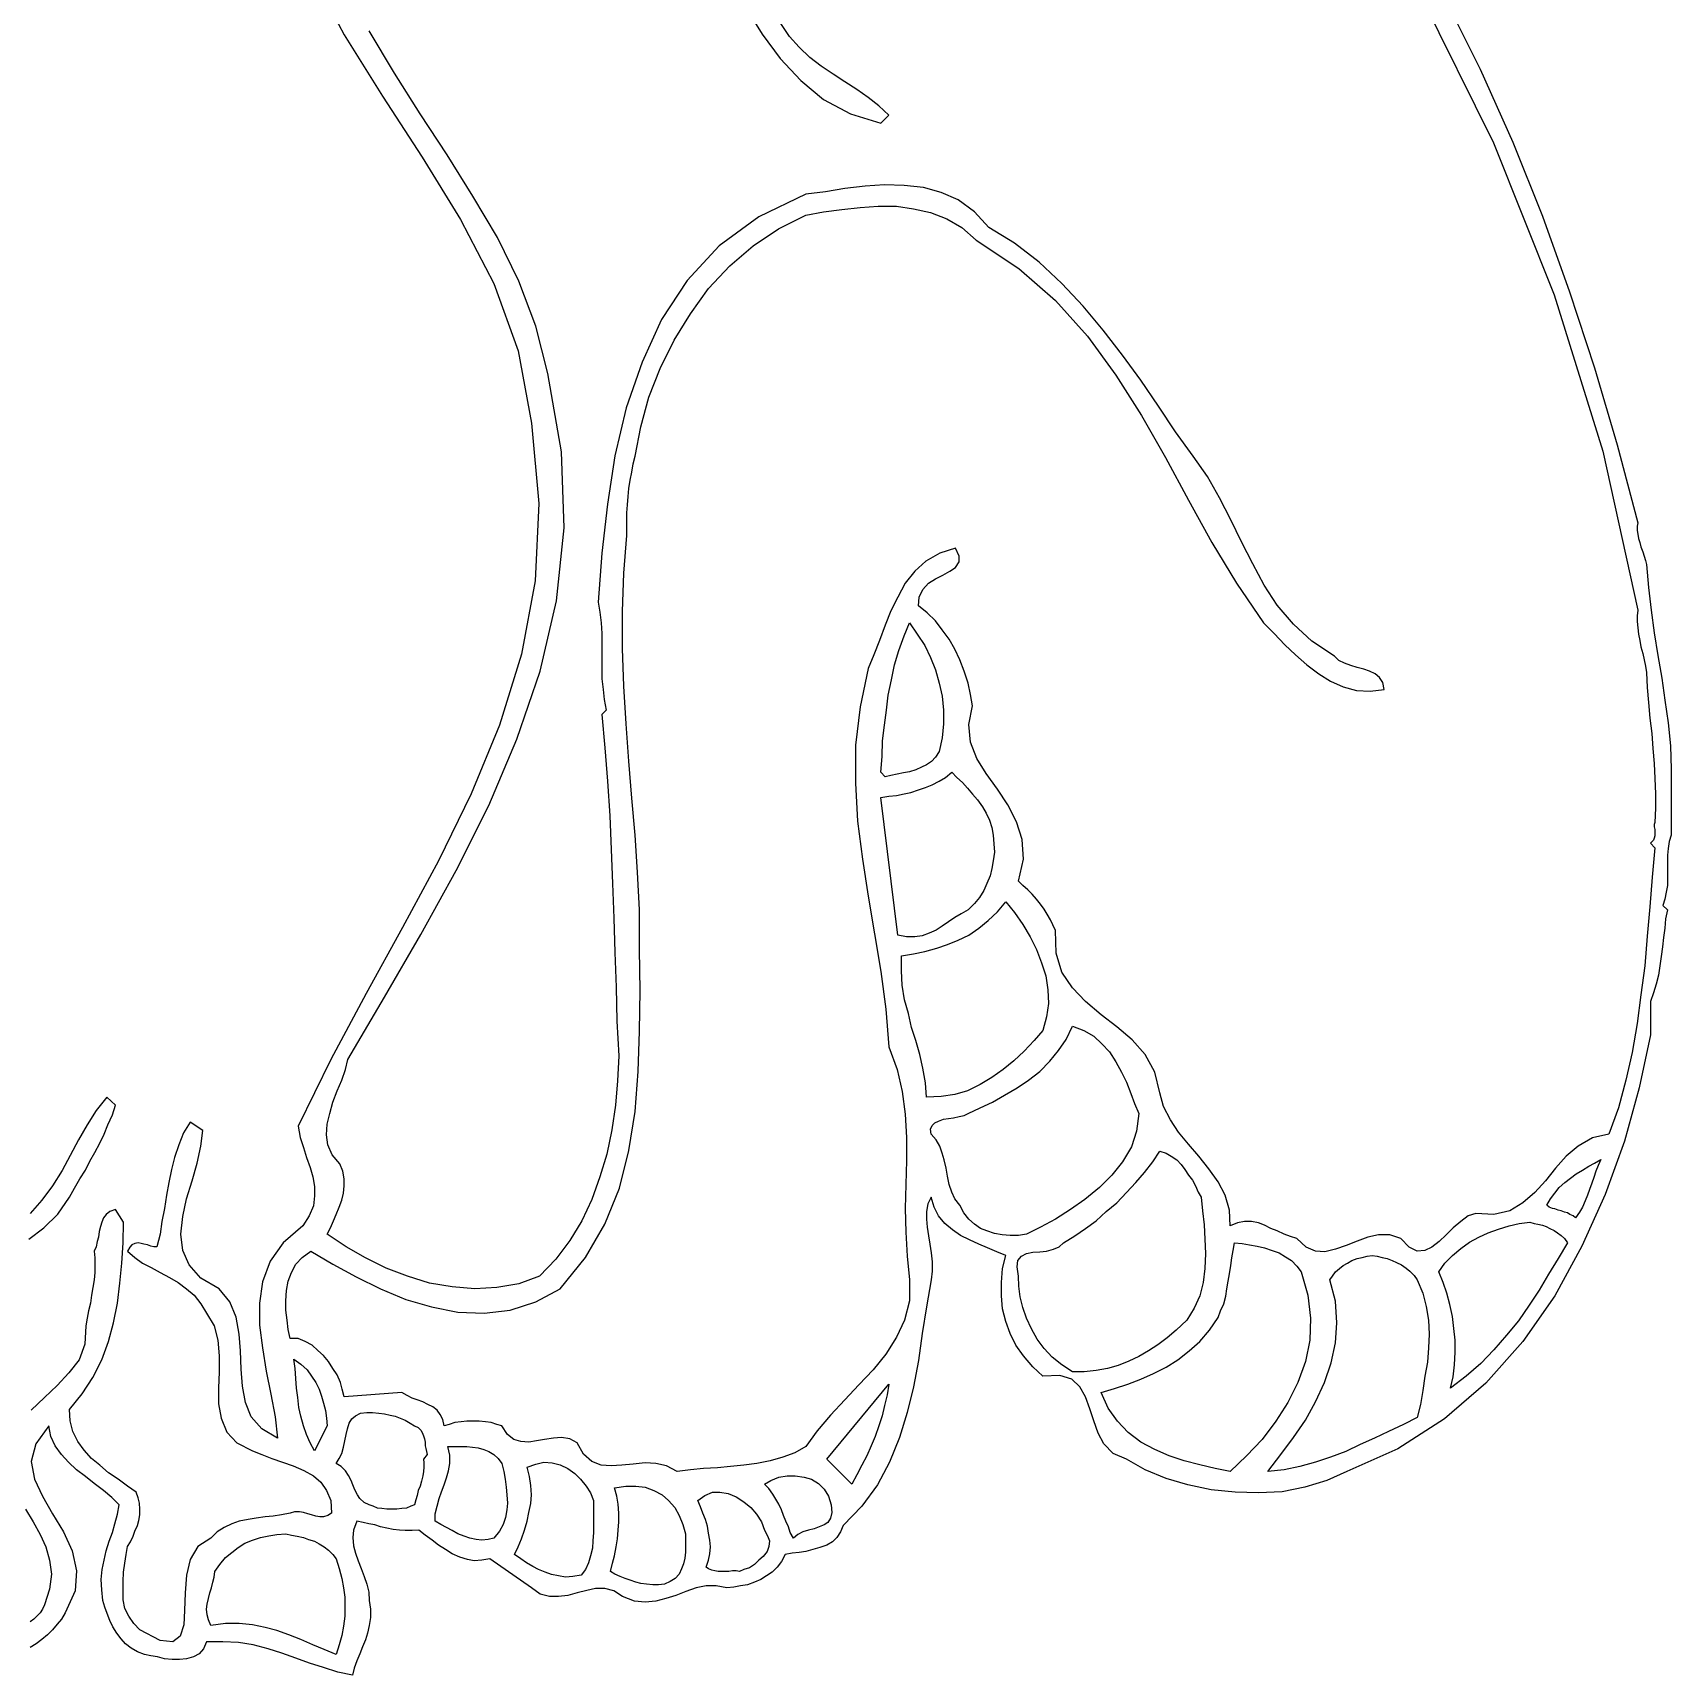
# Model space of a CAD drawing. Extents: x 0.02 to 7.37, y 0.03 to 7.65.
# Drawn here: x 4.762 to 7.37, y 0.139 to 2.753 of the extents above; entities that cross this region are included whole.
import ezdxf

# ---------------------------------------------------------------- set-up
doc = ezdxf.new("R2010")
doc.units = 0
doc.layers.add('1', color=7, linetype='Continuous')

msp = doc.modelspace()

# ---------------------------------------------------------------- linework, layer by layer
msp.add_lwpolyline([(7.009, 2.809), (7.066, 2.695), (7.118, 2.579), (7.165, 2.461), (7.208, 2.341), (7.248, 2.22), (7.284, 2.097), (7.317, 1.973), (7.316, 1.968), (7.316, 1.961), (7.317, 1.955), (7.318, 1.948), (7.32, 1.942), (7.322, 1.935), (7.325, 1.927), (7.327, 1.92), (7.329, 1.913), (7.331, 1.907), (7.334, 1.87), (7.338, 1.834), (7.343, 1.798), (7.349, 1.762), (7.355, 1.726), (7.36, 1.691), (7.365, 1.655), (7.369, 1.618), (7.37, 1.581), (7.37, 1.543), (7.37, 1.538), (7.37, 1.532), (7.37, 1.525), (7.37, 1.517), (7.37, 1.509), (7.37, 1.502), (7.37, 1.494), (7.37, 1.487), (7.37, 1.481), (7.37, 1.476), (7.367, 1.466), (7.365, 1.455), (7.364, 1.444), (7.364, 1.432), (7.364, 1.42), (7.364, 1.408), (7.364, 1.396), (7.362, 1.385), (7.36, 1.374), (7.357, 1.364), (7.364, 1.357), (7.361, 1.343), (7.36, 1.328), (7.358, 1.313), (7.356, 1.298), (7.354, 1.283), (7.352, 1.268), (7.35, 1.253), (7.346, 1.239), (7.342, 1.225), (7.337, 1.211), (7.337, 1.208), (7.337, 1.203), (7.337, 1.198), (7.337, 1.192), (7.337, 1.185), (7.337, 1.178), (7.337, 1.172), (7.337, 1.167), (7.337, 1.162), (7.337, 1.158), (7.319, 1.074), (7.296, 0.989), (7.265, 0.904), (7.228, 0.822), (7.185, 0.743), (7.134, 0.67), (7.075, 0.604), (7.009, 0.547), (6.935, 0.499), (6.854, 0.463), (6.822, 0.449), (6.787, 0.438), (6.751, 0.431), (6.713, 0.429), (6.676, 0.43), (6.638, 0.434), (6.601, 0.442), (6.566, 0.452), (6.533, 0.466), (6.503, 0.483), (6.482, 0.492), (6.467, 0.507), (6.458, 0.524), (6.451, 0.544), (6.445, 0.563), (6.438, 0.582), (6.429, 0.598), (6.416, 0.61), (6.397, 0.616), (6.37, 0.615), (6.354, 0.63), (6.339, 0.647), (6.327, 0.664), (6.318, 0.683), (6.311, 0.702), (6.306, 0.722), (6.304, 0.743), (6.304, 0.764), (6.306, 0.786), (6.311, 0.807), (6.297, 0.813), (6.282, 0.819), (6.268, 0.825), (6.253, 0.832), (6.239, 0.839), (6.226, 0.848), (6.214, 0.858), (6.204, 0.87), (6.197, 0.884), (6.192, 0.9), (6.187, 0.889), (6.185, 0.877), (6.185, 0.865), (6.186, 0.852), (6.188, 0.838), (6.19, 0.825), (6.192, 0.811), (6.194, 0.797), (6.194, 0.782), (6.192, 0.768), (6.185, 0.725), (6.178, 0.683), (6.172, 0.64), (6.164, 0.598), (6.154, 0.557), (6.142, 0.517), (6.126, 0.478), (6.107, 0.442), (6.082, 0.408), (6.052, 0.377), (6.048, 0.367), (6.042, 0.358), (6.035, 0.351), (6.026, 0.346), (6.015, 0.342), (6.004, 0.339), (5.993, 0.336), (5.982, 0.334), (5.971, 0.333), (5.96, 0.331), (5.954, 0.32), (5.947, 0.311), (5.939, 0.303), (5.93, 0.297), (5.921, 0.291), (5.911, 0.287), (5.9, 0.283), (5.889, 0.281), (5.878, 0.279), (5.867, 0.278), (5.85, 0.281), (5.834, 0.281), (5.818, 0.278), (5.802, 0.272), (5.786, 0.266), (5.77, 0.261), (5.754, 0.257), (5.737, 0.255), (5.72, 0.257), (5.701, 0.264), (5.687, 0.273), (5.673, 0.277), (5.658, 0.277), (5.644, 0.274), (5.629, 0.27), (5.614, 0.266), (5.599, 0.264), (5.585, 0.264), (5.57, 0.268), (5.556, 0.278), (5.49, 0.324), (5.477, 0.322), (5.465, 0.321), (5.454, 0.323), (5.442, 0.327), (5.43, 0.332), (5.419, 0.339), (5.408, 0.346), (5.398, 0.354), (5.387, 0.362), (5.377, 0.37), (5.366, 0.369), (5.355, 0.369), (5.346, 0.37), (5.336, 0.371), (5.326, 0.373), (5.316, 0.375), (5.307, 0.378), (5.297, 0.38), (5.288, 0.382), (5.278, 0.384), (5.273, 0.37), (5.272, 0.358), (5.273, 0.345), (5.276, 0.333), (5.28, 0.321), (5.285, 0.309), (5.29, 0.296), (5.294, 0.284), (5.297, 0.271), (5.298, 0.258), (5.3, 0.244), (5.3, 0.231), (5.298, 0.218), (5.295, 0.206), (5.292, 0.195), (5.287, 0.184), (5.283, 0.173), (5.278, 0.162), (5.274, 0.15), (5.271, 0.139), (5.248, 0.144), (5.225, 0.151), (5.203, 0.158), (5.181, 0.166), (5.159, 0.174), (5.137, 0.181), (5.113, 0.187), (5.09, 0.191), (5.065, 0.192), (5.039, 0.192), (5.034, 0.181), (5.027, 0.173), (5.018, 0.168), (5.007, 0.165), (4.996, 0.164), (4.984, 0.164), (4.972, 0.165), (4.961, 0.168), (4.95, 0.17), (4.94, 0.172), (4.929, 0.176), (4.919, 0.182), (4.91, 0.189), (4.903, 0.197), (4.896, 0.206), (4.89, 0.216), (4.885, 0.226), (4.881, 0.237), (4.877, 0.247), (4.874, 0.258), (4.872, 0.275), (4.871, 0.291), (4.873, 0.307), (4.876, 0.322), (4.879, 0.337), (4.884, 0.352), (4.889, 0.366), (4.893, 0.38), (4.897, 0.395), (4.9, 0.41), (4.888, 0.422), (4.875, 0.433), (4.86, 0.444), (4.846, 0.455), (4.832, 0.466), (4.819, 0.478), (4.808, 0.49), (4.798, 0.504), (4.791, 0.519), (4.788, 0.536), (4.767, 0.507), (4.76, 0.479), (4.765, 0.451), (4.778, 0.424), (4.794, 0.396), (4.811, 0.367), (4.825, 0.337), (4.832, 0.305), (4.83, 0.273), (4.814, 0.238), (4.808, 0.228), (4.801, 0.22), (4.794, 0.211), (4.786, 0.203), (4.777, 0.196), (4.768, 0.189), (4.758, 0.183)])
at = {"layer": '1'}
for points in [[(5.204, 2.852), (5.258, 2.75), (5.319, 2.652), (5.382, 2.555), (5.443, 2.456), (5.496, 2.354), (5.535, 2.247), (5.556, 2.132), (5.568, 2.004), (5.562, 1.881), (5.54, 1.764), (5.505, 1.651), (5.46, 1.542), (5.408, 1.435), (5.351, 1.329), (5.293, 1.224), (5.237, 1.119), (5.185, 1.013), (5.188, 0.995), (5.193, 0.979), (5.198, 0.963), (5.204, 0.947), (5.208, 0.932), (5.211, 0.917), (5.211, 0.902), (5.209, 0.886), (5.202, 0.87), (5.192, 0.854), (5.161, 0.827), (5.14, 0.798), (5.128, 0.765), (5.123, 0.731), (5.123, 0.696), (5.128, 0.66), (5.134, 0.623), (5.141, 0.586), (5.148, 0.55), (5.152, 0.516), (5.127, 0.531), (5.11, 0.55), (5.101, 0.573), (5.096, 0.599), (5.094, 0.626), (5.093, 0.655), (5.091, 0.682), (5.086, 0.709), (5.076, 0.733), (5.059, 0.754), (5.03, 0.771), (5.011, 0.792), (5.001, 0.815), (4.998, 0.841), (5.001, 0.869), (5.007, 0.897), (5.016, 0.926), (5.024, 0.954), (5.03, 0.981), (5.033, 1.006), (5.013, 1.019), (5.002, 1.002), (4.995, 0.983), (4.988, 0.963), (4.983, 0.944), (4.979, 0.923), (4.975, 0.903), (4.972, 0.882), (4.968, 0.861), (4.965, 0.841), (4.96, 0.821), (4.955, 0.821), (4.95, 0.822), (4.945, 0.824), (4.939, 0.825), (4.935, 0.826), (4.93, 0.827), (4.925, 0.826), (4.92, 0.824), (4.917, 0.82), (4.913, 0.814), (4.925, 0.804), (4.937, 0.795), (4.951, 0.788), (4.965, 0.78), (4.98, 0.772), (4.994, 0.764), (5.007, 0.754), (5.019, 0.744), (5.03, 0.73), (5.039, 0.715), (5.051, 0.695), (5.057, 0.672), (5.059, 0.647), (5.059, 0.622), (5.058, 0.596), (5.058, 0.571), (5.062, 0.548), (5.071, 0.526), (5.087, 0.509), (5.112, 0.496), (5.127, 0.49), (5.143, 0.484), (5.16, 0.478), (5.177, 0.472), (5.194, 0.465), (5.209, 0.456), (5.221, 0.446), (5.23, 0.433), (5.237, 0.417), (5.238, 0.397), (5.232, 0.393), (5.225, 0.391), (5.219, 0.391), (5.213, 0.392), (5.206, 0.394), (5.2, 0.396), (5.193, 0.398), (5.187, 0.399), (5.179, 0.399), (5.172, 0.397), (5.158, 0.394), (5.145, 0.392), (5.132, 0.391), (5.118, 0.389), (5.105, 0.387), (5.091, 0.384), (5.079, 0.38), (5.067, 0.374), (5.056, 0.367), (5.046, 0.357), (5.025, 0.344), (5.013, 0.323), (5.007, 0.298), (5.005, 0.27), (5.004, 0.242), (5.003, 0.219), (4.997, 0.201), (4.985, 0.192), (4.965, 0.194), (4.933, 0.211), (4.923, 0.221), (4.915, 0.233), (4.909, 0.245), (4.906, 0.259), (4.906, 0.273), (4.906, 0.288), (4.907, 0.303), (4.909, 0.317), (4.911, 0.331), (4.913, 0.344), (4.918, 0.351), (4.922, 0.36), (4.925, 0.368), (4.929, 0.377), (4.931, 0.385), (4.933, 0.394), (4.933, 0.403), (4.932, 0.413), (4.93, 0.421), (4.927, 0.43), (4.913, 0.44), (4.898, 0.451), (4.883, 0.461), (4.869, 0.473), (4.856, 0.484), (4.844, 0.497), (4.834, 0.511), (4.826, 0.527), (4.822, 0.544), (4.821, 0.562), (4.841, 0.587), (4.858, 0.613), (4.872, 0.641), (4.883, 0.67), (4.891, 0.7), (4.897, 0.731), (4.901, 0.763), (4.904, 0.795), (4.906, 0.827), (4.907, 0.86), (4.894, 0.88), (4.885, 0.877), (4.879, 0.872), (4.875, 0.867), (4.872, 0.86), (4.87, 0.853), (4.868, 0.845), (4.867, 0.836), (4.865, 0.829), (4.863, 0.821), (4.86, 0.814), (4.861, 0.803), (4.861, 0.792), (4.861, 0.78), (4.86, 0.768), (4.858, 0.756), (4.856, 0.744), (4.854, 0.731), (4.851, 0.719), (4.849, 0.707), (4.847, 0.695), (4.845, 0.666), (4.836, 0.641), (4.82, 0.62), (4.801, 0.6), (4.781, 0.581), (4.76, 0.561)], [(6.971, 2.813), (7.087, 2.578), (7.184, 2.336), (7.261, 2.087), (7.317, 1.834), (7.316, 1.825), (7.316, 1.816), (7.317, 1.806), (7.318, 1.796), (7.32, 1.786), (7.322, 1.776), (7.325, 1.765), (7.327, 1.755), (7.329, 1.745), (7.331, 1.735), (7.332, 1.711), (7.334, 1.687), (7.336, 1.662), (7.339, 1.638), (7.341, 1.614), (7.343, 1.59), (7.344, 1.566), (7.345, 1.542), (7.345, 1.519), (7.344, 1.496), (7.343, 1.493), (7.343, 1.489), (7.344, 1.485), (7.344, 1.482), (7.344, 1.478), (7.344, 1.475), (7.343, 1.471), (7.342, 1.468), (7.34, 1.466), (7.337, 1.463), (7.344, 1.456), (7.34, 1.409), (7.336, 1.362), (7.332, 1.315), (7.328, 1.268), (7.322, 1.222), (7.316, 1.176), (7.308, 1.13), (7.298, 1.086), (7.286, 1.042), (7.271, 1), (7.245, 0.994), (7.222, 0.981), (7.203, 0.965), (7.186, 0.946), (7.17, 0.926), (7.153, 0.907), (7.134, 0.891), (7.113, 0.878), (7.088, 0.872), (7.059, 0.874), (7.047, 0.87), (7.035, 0.861), (7.023, 0.851), (7.012, 0.84), (7.001, 0.829), (6.989, 0.82), (6.978, 0.815), (6.966, 0.814), (6.953, 0.82), (6.94, 0.834), (6.922, 0.84), (6.904, 0.84), (6.887, 0.836), (6.87, 0.83), (6.853, 0.823), (6.836, 0.817), (6.819, 0.813), (6.804, 0.814), (6.789, 0.82), (6.774, 0.834), (6.764, 0.837), (6.754, 0.841), (6.743, 0.846), (6.733, 0.85), (6.723, 0.855), (6.713, 0.859), (6.702, 0.861), (6.691, 0.861), (6.68, 0.859), (6.668, 0.854), (6.667, 0.879), (6.66, 0.903), (6.649, 0.924), (6.634, 0.945), (6.618, 0.965), (6.602, 0.984), (6.586, 1.003), (6.573, 1.023), (6.562, 1.044), (6.556, 1.066), (6.548, 1.099), (6.533, 1.127), (6.512, 1.15), (6.488, 1.171), (6.463, 1.19), (6.438, 1.211), (6.417, 1.233), (6.4, 1.258), (6.391, 1.288), (6.39, 1.324), (6.386, 1.333), (6.382, 1.341), (6.377, 1.35), (6.372, 1.358), (6.366, 1.366), (6.36, 1.374), (6.353, 1.382), (6.346, 1.389), (6.338, 1.396), (6.331, 1.403), (6.339, 1.438), (6.337, 1.469), (6.328, 1.497), (6.314, 1.524), (6.298, 1.549), (6.28, 1.574), (6.265, 1.598), (6.255, 1.624), (6.252, 1.652), (6.258, 1.682), (6.255, 1.7), (6.251, 1.718), (6.245, 1.737), (6.238, 1.755), (6.23, 1.772), (6.221, 1.788), (6.21, 1.803), (6.199, 1.817), (6.186, 1.83), (6.172, 1.841), (6.173, 1.855), (6.179, 1.867), (6.188, 1.877), (6.199, 1.884), (6.211, 1.89), (6.222, 1.896), (6.231, 1.902), (6.237, 1.911), (6.237, 1.92), (6.231, 1.933), (6.206, 1.925), (6.184, 1.912), (6.166, 1.896), (6.151, 1.877), (6.139, 1.855), (6.128, 1.833), (6.119, 1.81), (6.11, 1.786), (6.101, 1.763), (6.092, 1.741), (6.079, 1.68), (6.072, 1.619), (6.072, 1.559), (6.075, 1.498), (6.083, 1.438), (6.092, 1.379), (6.102, 1.319), (6.112, 1.259), (6.12, 1.199), (6.125, 1.139), (6.138, 1.103), (6.146, 1.068), (6.151, 1.032), (6.153, 0.995), (6.153, 0.958), (6.152, 0.92), (6.151, 0.882), (6.152, 0.844), (6.154, 0.806), (6.158, 0.768), (6.158, 0.735), (6.15, 0.704), (6.137, 0.677), (6.12, 0.65), (6.1, 0.625), (6.077, 0.601), (6.055, 0.577), (6.032, 0.553), (6.011, 0.528), (5.993, 0.503), (5.975, 0.493), (5.956, 0.486), (5.936, 0.48), (5.915, 0.476), (5.894, 0.473), (5.873, 0.471), (5.852, 0.469), (5.83, 0.468), (5.809, 0.466), (5.788, 0.463), (5.771, 0.472), (5.754, 0.476), (5.737, 0.477), (5.718, 0.475), (5.7, 0.473), (5.683, 0.472), (5.667, 0.473), (5.652, 0.479), (5.639, 0.491), (5.629, 0.509), (5.617, 0.515), (5.604, 0.517), (5.591, 0.516), (5.577, 0.514), (5.564, 0.512), (5.552, 0.51), (5.539, 0.511), (5.528, 0.514), (5.518, 0.522), (5.509, 0.536), (5.501, 0.538), (5.492, 0.541), (5.483, 0.542), (5.473, 0.543), (5.463, 0.543), (5.453, 0.543), (5.444, 0.542), (5.434, 0.541), (5.425, 0.538), (5.417, 0.536), (5.415, 0.546), (5.411, 0.554), (5.406, 0.561), (5.399, 0.566), (5.391, 0.57), (5.383, 0.574), (5.374, 0.577), (5.366, 0.58), (5.358, 0.584), (5.35, 0.589), (5.258, 0.582), (5.255, 0.594), (5.252, 0.605), (5.247, 0.617), (5.24, 0.627), (5.233, 0.638), (5.225, 0.648), (5.216, 0.656), (5.207, 0.664), (5.196, 0.67), (5.185, 0.675), (5.172, 0.675), (5.169, 0.689), (5.167, 0.704), (5.165, 0.72), (5.165, 0.735), (5.166, 0.751), (5.169, 0.766), (5.174, 0.78), (5.181, 0.793), (5.191, 0.804), (5.205, 0.814), (5.24, 0.793), (5.277, 0.773), (5.316, 0.754), (5.356, 0.737), (5.397, 0.725), (5.439, 0.717), (5.481, 0.715), (5.522, 0.72), (5.563, 0.733), (5.602, 0.754), (5.642, 0.804), (5.673, 0.857), (5.696, 0.914), (5.711, 0.974), (5.721, 1.036), (5.726, 1.1), (5.728, 1.164), (5.729, 1.229), (5.728, 1.294), (5.728, 1.357), (5.725, 1.417), (5.721, 1.476), (5.716, 1.535), (5.711, 1.594), (5.707, 1.653), (5.703, 1.713), (5.701, 1.773), (5.701, 1.832), (5.703, 1.893), (5.708, 1.953), (5.708, 1.964), (5.708, 1.976), (5.708, 1.989), (5.709, 2.002), (5.71, 2.015), (5.711, 2.028), (5.713, 2.041), (5.716, 2.054), (5.718, 2.067), (5.721, 2.079), (5.73, 2.126), (5.743, 2.173), (5.761, 2.219), (5.783, 2.264), (5.809, 2.306), (5.838, 2.346), (5.872, 2.382), (5.909, 2.414), (5.949, 2.441), (5.993, 2.463), (6.021, 2.468), (6.05, 2.472), (6.079, 2.475), (6.108, 2.477), (6.137, 2.477), (6.164, 2.473), (6.191, 2.467), (6.217, 2.457), (6.241, 2.443), (6.264, 2.423), (6.332, 2.378), (6.39, 2.327), (6.441, 2.27), (6.486, 2.208), (6.527, 2.144), (6.565, 2.077), (6.602, 2.009), (6.639, 1.942), (6.678, 1.877), (6.721, 1.814), (6.738, 1.797), (6.755, 1.779), (6.772, 1.763), (6.79, 1.747), (6.809, 1.733), (6.828, 1.721), (6.848, 1.712), (6.869, 1.706), (6.891, 1.705), (6.913, 1.708), (6.911, 1.719), (6.906, 1.727), (6.899, 1.733), (6.89, 1.737), (6.881, 1.74), (6.87, 1.743), (6.86, 1.746), (6.85, 1.75), (6.841, 1.754), (6.834, 1.761), (6.798, 1.785), (6.769, 1.812), (6.743, 1.842), (6.722, 1.874), (6.704, 1.908), (6.686, 1.943), (6.669, 1.978), (6.651, 2.013), (6.632, 2.047), (6.609, 2.079), (6.581, 2.118), (6.554, 2.159), (6.526, 2.2), (6.497, 2.24), (6.466, 2.28), (6.434, 2.318), (6.4, 2.354), (6.364, 2.388), (6.325, 2.418), (6.284, 2.443), (6.261, 2.468), (6.235, 2.487), (6.208, 2.499), (6.18, 2.507), (6.149, 2.51), (6.118, 2.511), (6.087, 2.509), (6.055, 2.505), (6.024, 2.5), (5.993, 2.496), (5.918, 2.46), (5.855, 2.414), (5.804, 2.359), (5.763, 2.297), (5.732, 2.229), (5.707, 2.156), (5.689, 2.08), (5.677, 2.003), (5.668, 1.925), (5.662, 1.847), (5.665, 1.831), (5.667, 1.814), (5.668, 1.797), (5.668, 1.779), (5.668, 1.761), (5.668, 1.743), (5.668, 1.725), (5.67, 1.708), (5.672, 1.692), (5.675, 1.675), (5.668, 1.668), (5.673, 1.615), (5.677, 1.562), (5.681, 1.507), (5.683, 1.453), (5.685, 1.399), (5.687, 1.344), (5.689, 1.289), (5.691, 1.234), (5.692, 1.18), (5.695, 1.125), (5.693, 1.085), (5.69, 1.046), (5.684, 1.007), (5.676, 0.968), (5.665, 0.932), (5.652, 0.896), (5.636, 0.862), (5.617, 0.831), (5.595, 0.801), (5.569, 0.774), (5.536, 0.762), (5.501, 0.756), (5.466, 0.754), (5.43, 0.757), (5.394, 0.763), (5.359, 0.774), (5.325, 0.787), (5.292, 0.803), (5.261, 0.821), (5.231, 0.841), (5.236, 0.851), (5.241, 0.862), (5.245, 0.872), (5.25, 0.884), (5.254, 0.895), (5.257, 0.906), (5.258, 0.918), (5.258, 0.929), (5.256, 0.941), (5.251, 0.953), (5.239, 0.967), (5.232, 0.983), (5.23, 0.999), (5.231, 1.016), (5.235, 1.033), (5.24, 1.051), (5.247, 1.069), (5.254, 1.086), (5.26, 1.103), (5.264, 1.119), (5.322, 1.218), (5.38, 1.318), (5.436, 1.42), (5.488, 1.523), (5.533, 1.629), (5.57, 1.737), (5.596, 1.849), (5.608, 1.965), (5.604, 2.086), (5.582, 2.211), (5.563, 2.286), (5.536, 2.358), (5.502, 2.427), (5.463, 2.493), (5.422, 2.559), (5.379, 2.624), (5.338, 2.689), (5.298, 2.756)], [(5.897, 2.793), (5.923, 2.751), (5.952, 2.712), (5.985, 2.677), (6.021, 2.647), (6.064, 2.624), (6.112, 2.609), (6.125, 2.622), (6.109, 2.637), (6.092, 2.65), (6.074, 2.663), (6.055, 2.675), (6.036, 2.687), (6.017, 2.7), (5.999, 2.714), (5.982, 2.73), (5.967, 2.747), (5.953, 2.768)], [(6.205, 1.609), (6.199, 1.6), (6.193, 1.593), (6.185, 1.588), (6.177, 1.584), (6.168, 1.58), (6.158, 1.577), (6.148, 1.575), (6.138, 1.573), (6.128, 1.571), (6.119, 1.569), (6.112, 1.576), (6.114, 1.601), (6.115, 1.626), (6.118, 1.651), (6.121, 1.675), (6.124, 1.699), (6.129, 1.723), (6.134, 1.747), (6.141, 1.77), (6.149, 1.793), (6.158, 1.814), (6.17, 1.796), (6.182, 1.778), (6.191, 1.759), (6.199, 1.739), (6.205, 1.718), (6.21, 1.697), (6.212, 1.675), (6.212, 1.653), (6.21, 1.631), (6.205, 1.609)], [(6.291, 1.476), (6.292, 1.462), (6.293, 1.449), (6.291, 1.435), (6.289, 1.423), (6.286, 1.411), (6.281, 1.399), (6.276, 1.388), (6.269, 1.377), (6.261, 1.367), (6.251, 1.357), (6.24, 1.351), (6.23, 1.345), (6.22, 1.338), (6.21, 1.331), (6.2, 1.325), (6.189, 1.32), (6.178, 1.316), (6.166, 1.314), (6.153, 1.314), (6.139, 1.317), (6.112, 1.536), (6.125, 1.538), (6.137, 1.539), (6.149, 1.542), (6.16, 1.544), (6.172, 1.548), (6.183, 1.552), (6.194, 1.556), (6.205, 1.562), (6.215, 1.568), (6.225, 1.576), (6.233, 1.568), (6.242, 1.56), (6.25, 1.551), (6.258, 1.541), (6.266, 1.532), (6.274, 1.521), (6.28, 1.511), (6.285, 1.5), (6.289, 1.488), (6.291, 1.476)], [(6.37, 1.165), (6.356, 1.149), (6.34, 1.132), (6.324, 1.117), (6.307, 1.103), (6.289, 1.09), (6.27, 1.079), (6.25, 1.069), (6.23, 1.063), (6.208, 1.06), (6.185, 1.059), (6.183, 1.082), (6.179, 1.105), (6.174, 1.127), (6.168, 1.149), (6.161, 1.17), (6.156, 1.192), (6.15, 1.214), (6.146, 1.237), (6.145, 1.26), (6.145, 1.284), (6.164, 1.287), (6.182, 1.291), (6.201, 1.296), (6.218, 1.302), (6.235, 1.309), (6.252, 1.317), (6.268, 1.328), (6.283, 1.34), (6.298, 1.354), (6.311, 1.37), (6.325, 1.353), (6.338, 1.334), (6.35, 1.314), (6.36, 1.294), (6.368, 1.273), (6.375, 1.252), (6.378, 1.23), (6.379, 1.208), (6.376, 1.187), (6.37, 1.165)], [(6.523, 1.033), (6.519, 1.005), (6.511, 0.98), (6.497, 0.956), (6.48, 0.935), (6.46, 0.915), (6.437, 0.896), (6.414, 0.88), (6.39, 0.865), (6.366, 0.852), (6.344, 0.841), (6.331, 0.839), (6.318, 0.839), (6.305, 0.84), (6.293, 0.842), (6.281, 0.846), (6.271, 0.85), (6.261, 0.857), (6.252, 0.865), (6.244, 0.875), (6.238, 0.887), (6.23, 0.897), (6.225, 0.908), (6.221, 0.92), (6.218, 0.933), (6.216, 0.946), (6.213, 0.959), (6.21, 0.97), (6.206, 0.981), (6.2, 0.991), (6.192, 1), (6.191, 1.008), (6.194, 1.014), (6.198, 1.018), (6.204, 1.021), (6.212, 1.024), (6.22, 1.025), (6.228, 1.026), (6.237, 1.028), (6.245, 1.03), (6.251, 1.033), (6.27, 1.042), (6.29, 1.051), (6.309, 1.062), (6.329, 1.074), (6.347, 1.086), (6.365, 1.1), (6.381, 1.116), (6.395, 1.133), (6.407, 1.151), (6.417, 1.172), (6.435, 1.165), (6.451, 1.156), (6.464, 1.144), (6.476, 1.131), (6.486, 1.115), (6.495, 1.099), (6.503, 1.083), (6.51, 1.065), (6.516, 1.049), (6.523, 1.033)], [(4.756, 0.833), (4.78, 0.851), (4.802, 0.873), (4.821, 0.9), (4.829, 0.914), (4.837, 0.929), (4.846, 0.943), (4.853, 0.957), (4.861, 0.971), (4.869, 0.986), (4.876, 1), (4.882, 1.015), (4.889, 1.031), (4.894, 1.046), (4.88, 1.059), (4.863, 1.038), (4.849, 1.015), (4.835, 0.991), (4.822, 0.966), (4.809, 0.942), (4.794, 0.918), (4.777, 0.895), (4.758, 0.874)], [(6.622, 0.9), (6.624, 0.878), (6.627, 0.856), (6.628, 0.833), (6.629, 0.81), (6.628, 0.786), (6.625, 0.764), (6.62, 0.743), (6.611, 0.723), (6.599, 0.704), (6.582, 0.688), (6.568, 0.676), (6.553, 0.665), (6.538, 0.655), (6.523, 0.646), (6.507, 0.639), (6.49, 0.632), (6.473, 0.627), (6.455, 0.624), (6.436, 0.622), (6.417, 0.622), (6.4, 0.633), (6.385, 0.645), (6.372, 0.659), (6.361, 0.674), (6.352, 0.69), (6.344, 0.707), (6.338, 0.724), (6.334, 0.741), (6.332, 0.758), (6.331, 0.774), (6.329, 0.789), (6.33, 0.799), (6.336, 0.806), (6.344, 0.81), (6.354, 0.812), (6.365, 0.813), (6.376, 0.814), (6.387, 0.817), (6.396, 0.821), (6.403, 0.827), (6.421, 0.838), (6.438, 0.85), (6.455, 0.862), (6.471, 0.877), (6.488, 0.891), (6.503, 0.907), (6.518, 0.923), (6.532, 0.939), (6.545, 0.956), (6.556, 0.973), (6.566, 0.97), (6.574, 0.965), (6.583, 0.959), (6.59, 0.952), (6.596, 0.944), (6.602, 0.935), (6.608, 0.927), (6.613, 0.918), (6.617, 0.908), (6.622, 0.9)], [(7.258, 0.96), (7.254, 0.95), (7.25, 0.941), (7.247, 0.931), (7.244, 0.922), (7.24, 0.912), (7.237, 0.903), (7.233, 0.894), (7.229, 0.884), (7.224, 0.876), (7.218, 0.867), (7.214, 0.87), (7.209, 0.872), (7.205, 0.875), (7.2, 0.876), (7.195, 0.878), (7.19, 0.879), (7.185, 0.881), (7.181, 0.882), (7.176, 0.884), (7.172, 0.887), (7.178, 0.897), (7.185, 0.906), (7.192, 0.915), (7.201, 0.923), (7.21, 0.93), (7.219, 0.937), (7.229, 0.943), (7.239, 0.949), (7.248, 0.954), (7.258, 0.96)], [(7.205, 0.827), (7.19, 0.802), (7.175, 0.777), (7.16, 0.752), (7.144, 0.728), (7.127, 0.703), (7.108, 0.68), (7.088, 0.657), (7.067, 0.635), (7.044, 0.615), (7.019, 0.596), (7.023, 0.614), (7.025, 0.633), (7.026, 0.653), (7.026, 0.672), (7.024, 0.691), (7.022, 0.71), (7.018, 0.729), (7.013, 0.747), (7.007, 0.764), (7, 0.781), (7.01, 0.795), (7.022, 0.807), (7.035, 0.818), (7.049, 0.828), (7.064, 0.836), (7.079, 0.843), (7.095, 0.849), (7.112, 0.854), (7.128, 0.858), (7.145, 0.86), (7.152, 0.858), (7.158, 0.857), (7.165, 0.855), (7.171, 0.853), (7.177, 0.85), (7.184, 0.847), (7.189, 0.843), (7.195, 0.839), (7.2, 0.834), (7.205, 0.827)], [(6.781, 0.781), (6.792, 0.744), (6.796, 0.707), (6.795, 0.672), (6.788, 0.638), (6.776, 0.605), (6.76, 0.573), (6.741, 0.543), (6.719, 0.514), (6.694, 0.488), (6.668, 0.463), (6.644, 0.468), (6.62, 0.474), (6.595, 0.48), (6.571, 0.488), (6.548, 0.498), (6.526, 0.51), (6.506, 0.525), (6.489, 0.543), (6.474, 0.564), (6.463, 0.589), (6.484, 0.595), (6.505, 0.602), (6.526, 0.61), (6.546, 0.619), (6.566, 0.629), (6.585, 0.641), (6.603, 0.655), (6.62, 0.67), (6.635, 0.688), (6.649, 0.708), (6.653, 0.719), (6.658, 0.73), (6.661, 0.742), (6.663, 0.754), (6.665, 0.766), (6.667, 0.778), (6.669, 0.791), (6.671, 0.803), (6.673, 0.815), (6.675, 0.827), (6.687, 0.826), (6.699, 0.824), (6.711, 0.822), (6.723, 0.819), (6.735, 0.815), (6.746, 0.811), (6.756, 0.805), (6.766, 0.799), (6.774, 0.79), (6.781, 0.781)], [(6.966, 0.768), (6.975, 0.747), (6.98, 0.726), (6.984, 0.704), (6.985, 0.682), (6.984, 0.66), (6.982, 0.637), (6.978, 0.615), (6.975, 0.592), (6.971, 0.57), (6.966, 0.549), (6.944, 0.538), (6.92, 0.527), (6.898, 0.516), (6.875, 0.506), (6.852, 0.495), (6.828, 0.486), (6.804, 0.478), (6.779, 0.471), (6.754, 0.466), (6.728, 0.463), (6.749, 0.49), (6.769, 0.517), (6.788, 0.545), (6.804, 0.574), (6.818, 0.605), (6.829, 0.636), (6.836, 0.668), (6.838, 0.7), (6.836, 0.734), (6.827, 0.768), (6.831, 0.774), (6.836, 0.781), (6.842, 0.786), (6.848, 0.791), (6.855, 0.795), (6.862, 0.799), (6.87, 0.802), (6.878, 0.804), (6.886, 0.806), (6.894, 0.807), (6.902, 0.806), (6.91, 0.804), (6.918, 0.802), (6.926, 0.799), (6.933, 0.796), (6.941, 0.792), (6.948, 0.787), (6.954, 0.782), (6.961, 0.775), (6.966, 0.768)], [(5.231, 0.536), (5.211, 0.496), (5.204, 0.509), (5.198, 0.522), (5.193, 0.536), (5.189, 0.551), (5.186, 0.565), (5.184, 0.581), (5.182, 0.596), (5.181, 0.611), (5.18, 0.627), (5.178, 0.642), (5.189, 0.634), (5.199, 0.625), (5.206, 0.615), (5.213, 0.605), (5.218, 0.594), (5.222, 0.583), (5.225, 0.572), (5.228, 0.56), (5.23, 0.548), (5.231, 0.536)], [(6.066, 0.443), (6.026, 0.483), (6.125, 0.602), (6.122, 0.585), (6.118, 0.568), (6.114, 0.552), (6.109, 0.536), (6.103, 0.519), (6.097, 0.504), (6.09, 0.488), (6.082, 0.473), (6.074, 0.458), (6.066, 0.443)], [(5.37, 0.536), (5.376, 0.533), (5.38, 0.529), (5.382, 0.525), (5.384, 0.52), (5.386, 0.515), (5.387, 0.51), (5.387, 0.504), (5.388, 0.5), (5.389, 0.495), (5.39, 0.49), (5.384, 0.483), (5.385, 0.477), (5.385, 0.47), (5.384, 0.463), (5.383, 0.456), (5.381, 0.448), (5.379, 0.44), (5.376, 0.433), (5.374, 0.425), (5.372, 0.418), (5.37, 0.41), (5.364, 0.408), (5.357, 0.405), (5.35, 0.404), (5.342, 0.403), (5.334, 0.403), (5.326, 0.403), (5.318, 0.404), (5.311, 0.405), (5.304, 0.408), (5.298, 0.41), (5.29, 0.414), (5.283, 0.42), (5.279, 0.426), (5.275, 0.434), (5.272, 0.442), (5.269, 0.449), (5.265, 0.457), (5.26, 0.464), (5.253, 0.471), (5.245, 0.476), (5.25, 0.484), (5.254, 0.492), (5.257, 0.502), (5.259, 0.512), (5.261, 0.522), (5.263, 0.531), (5.266, 0.54), (5.27, 0.547), (5.276, 0.552), (5.284, 0.556), (5.294, 0.557), (5.303, 0.557), (5.313, 0.556), (5.322, 0.555), (5.331, 0.553), (5.339, 0.551), (5.347, 0.548), (5.355, 0.545), (5.363, 0.54), (5.37, 0.536)], [(5.509, 0.476), (5.512, 0.463), (5.514, 0.451), (5.516, 0.438), (5.517, 0.426), (5.518, 0.413), (5.517, 0.402), (5.515, 0.39), (5.511, 0.379), (5.505, 0.368), (5.496, 0.357), (5.487, 0.355), (5.477, 0.354), (5.468, 0.355), (5.458, 0.357), (5.449, 0.36), (5.439, 0.364), (5.43, 0.369), (5.421, 0.374), (5.412, 0.379), (5.403, 0.384), (5.403, 0.396), (5.406, 0.408), (5.409, 0.42), (5.413, 0.431), (5.417, 0.442), (5.421, 0.453), (5.424, 0.464), (5.426, 0.476), (5.426, 0.489), (5.423, 0.503), (5.433, 0.503), (5.443, 0.503), (5.453, 0.503), (5.462, 0.502), (5.471, 0.501), (5.48, 0.498), (5.488, 0.495), (5.496, 0.49), (5.503, 0.484), (5.509, 0.476)], [(5.655, 0.417), (5.655, 0.404), (5.655, 0.391), (5.655, 0.379), (5.655, 0.366), (5.654, 0.353), (5.653, 0.341), (5.65, 0.329), (5.647, 0.318), (5.642, 0.307), (5.635, 0.298), (5.622, 0.296), (5.61, 0.295), (5.599, 0.297), (5.588, 0.299), (5.578, 0.303), (5.567, 0.307), (5.558, 0.312), (5.548, 0.318), (5.539, 0.324), (5.529, 0.331), (5.535, 0.343), (5.54, 0.356), (5.545, 0.37), (5.549, 0.384), (5.552, 0.398), (5.555, 0.412), (5.556, 0.426), (5.555, 0.441), (5.553, 0.455), (5.549, 0.47), (5.563, 0.475), (5.576, 0.478), (5.589, 0.477), (5.602, 0.474), (5.614, 0.468), (5.625, 0.46), (5.634, 0.451), (5.643, 0.44), (5.65, 0.429), (5.655, 0.417)], [(6.033, 0.41), (6.034, 0.398), (6.032, 0.389), (6.028, 0.382), (6.022, 0.378), (6.014, 0.375), (6.006, 0.372), (5.997, 0.37), (5.988, 0.367), (5.98, 0.363), (5.973, 0.357), (5.968, 0.366), (5.965, 0.375), (5.961, 0.384), (5.957, 0.393), (5.954, 0.402), (5.95, 0.411), (5.945, 0.419), (5.94, 0.427), (5.934, 0.436), (5.927, 0.443), (5.937, 0.449), (5.95, 0.454), (5.963, 0.456), (5.976, 0.456), (5.99, 0.454), (6.002, 0.451), (6.013, 0.444), (6.022, 0.435), (6.029, 0.424), (6.033, 0.41)], [(5.801, 0.364), (5.801, 0.354), (5.801, 0.344), (5.801, 0.335), (5.8, 0.325), (5.798, 0.316), (5.795, 0.308), (5.791, 0.3), (5.785, 0.293), (5.777, 0.288), (5.768, 0.284), (5.758, 0.283), (5.749, 0.283), (5.739, 0.284), (5.73, 0.285), (5.722, 0.287), (5.713, 0.29), (5.705, 0.293), (5.697, 0.296), (5.689, 0.3), (5.682, 0.304), (5.685, 0.317), (5.688, 0.329), (5.691, 0.343), (5.693, 0.356), (5.694, 0.37), (5.695, 0.383), (5.695, 0.397), (5.694, 0.411), (5.692, 0.424), (5.688, 0.437), (5.706, 0.44), (5.722, 0.44), (5.737, 0.438), (5.751, 0.433), (5.764, 0.426), (5.774, 0.417), (5.784, 0.406), (5.791, 0.393), (5.797, 0.379), (5.801, 0.364)], [(5.927, 0.37), (5.932, 0.361), (5.935, 0.353), (5.934, 0.344), (5.931, 0.336), (5.925, 0.328), (5.918, 0.322), (5.911, 0.315), (5.903, 0.31), (5.894, 0.307), (5.887, 0.304), (5.882, 0.305), (5.876, 0.305), (5.87, 0.304), (5.865, 0.304), (5.859, 0.304), (5.853, 0.304), (5.848, 0.305), (5.843, 0.306), (5.838, 0.308), (5.834, 0.311), (5.838, 0.322), (5.84, 0.332), (5.841, 0.343), (5.84, 0.354), (5.838, 0.365), (5.836, 0.376), (5.833, 0.387), (5.829, 0.397), (5.825, 0.407), (5.821, 0.417), (5.832, 0.425), (5.844, 0.43), (5.856, 0.43), (5.869, 0.428), (5.882, 0.423), (5.894, 0.415), (5.905, 0.406), (5.914, 0.395), (5.922, 0.383), (5.927, 0.37)], [(4.751, 0.403), (4.763, 0.383), (4.774, 0.363), (4.783, 0.343), (4.789, 0.322), (4.792, 0.3), (4.789, 0.276), (4.781, 0.251), (4.778, 0.244), (4.774, 0.238), (4.769, 0.233), (4.764, 0.228), (4.758, 0.224)], [(5.245, 0.324), (5.25, 0.309), (5.254, 0.293), (5.257, 0.278), (5.259, 0.263), (5.259, 0.248), (5.259, 0.233), (5.257, 0.217), (5.254, 0.202), (5.25, 0.187), (5.245, 0.172), (5.226, 0.18), (5.208, 0.187), (5.189, 0.196), (5.17, 0.203), (5.151, 0.21), (5.132, 0.215), (5.112, 0.219), (5.091, 0.221), (5.069, 0.221), (5.046, 0.218), (5.042, 0.227), (5.04, 0.235), (5.039, 0.244), (5.04, 0.252), (5.042, 0.261), (5.044, 0.27), (5.047, 0.278), (5.049, 0.287), (5.051, 0.295), (5.052, 0.304), (5.06, 0.315), (5.069, 0.326), (5.079, 0.334), (5.089, 0.342), (5.1, 0.349), (5.112, 0.354), (5.125, 0.358), (5.138, 0.361), (5.151, 0.363), (5.165, 0.364), (5.174, 0.362), (5.183, 0.36), (5.193, 0.358), (5.201, 0.355), (5.211, 0.352), (5.218, 0.348), (5.226, 0.343), (5.233, 0.338), (5.24, 0.331), (5.245, 0.324)]]:
    msp.add_lwpolyline(points, dxfattribs=at)

doc.saveas('drawing.dxf')
